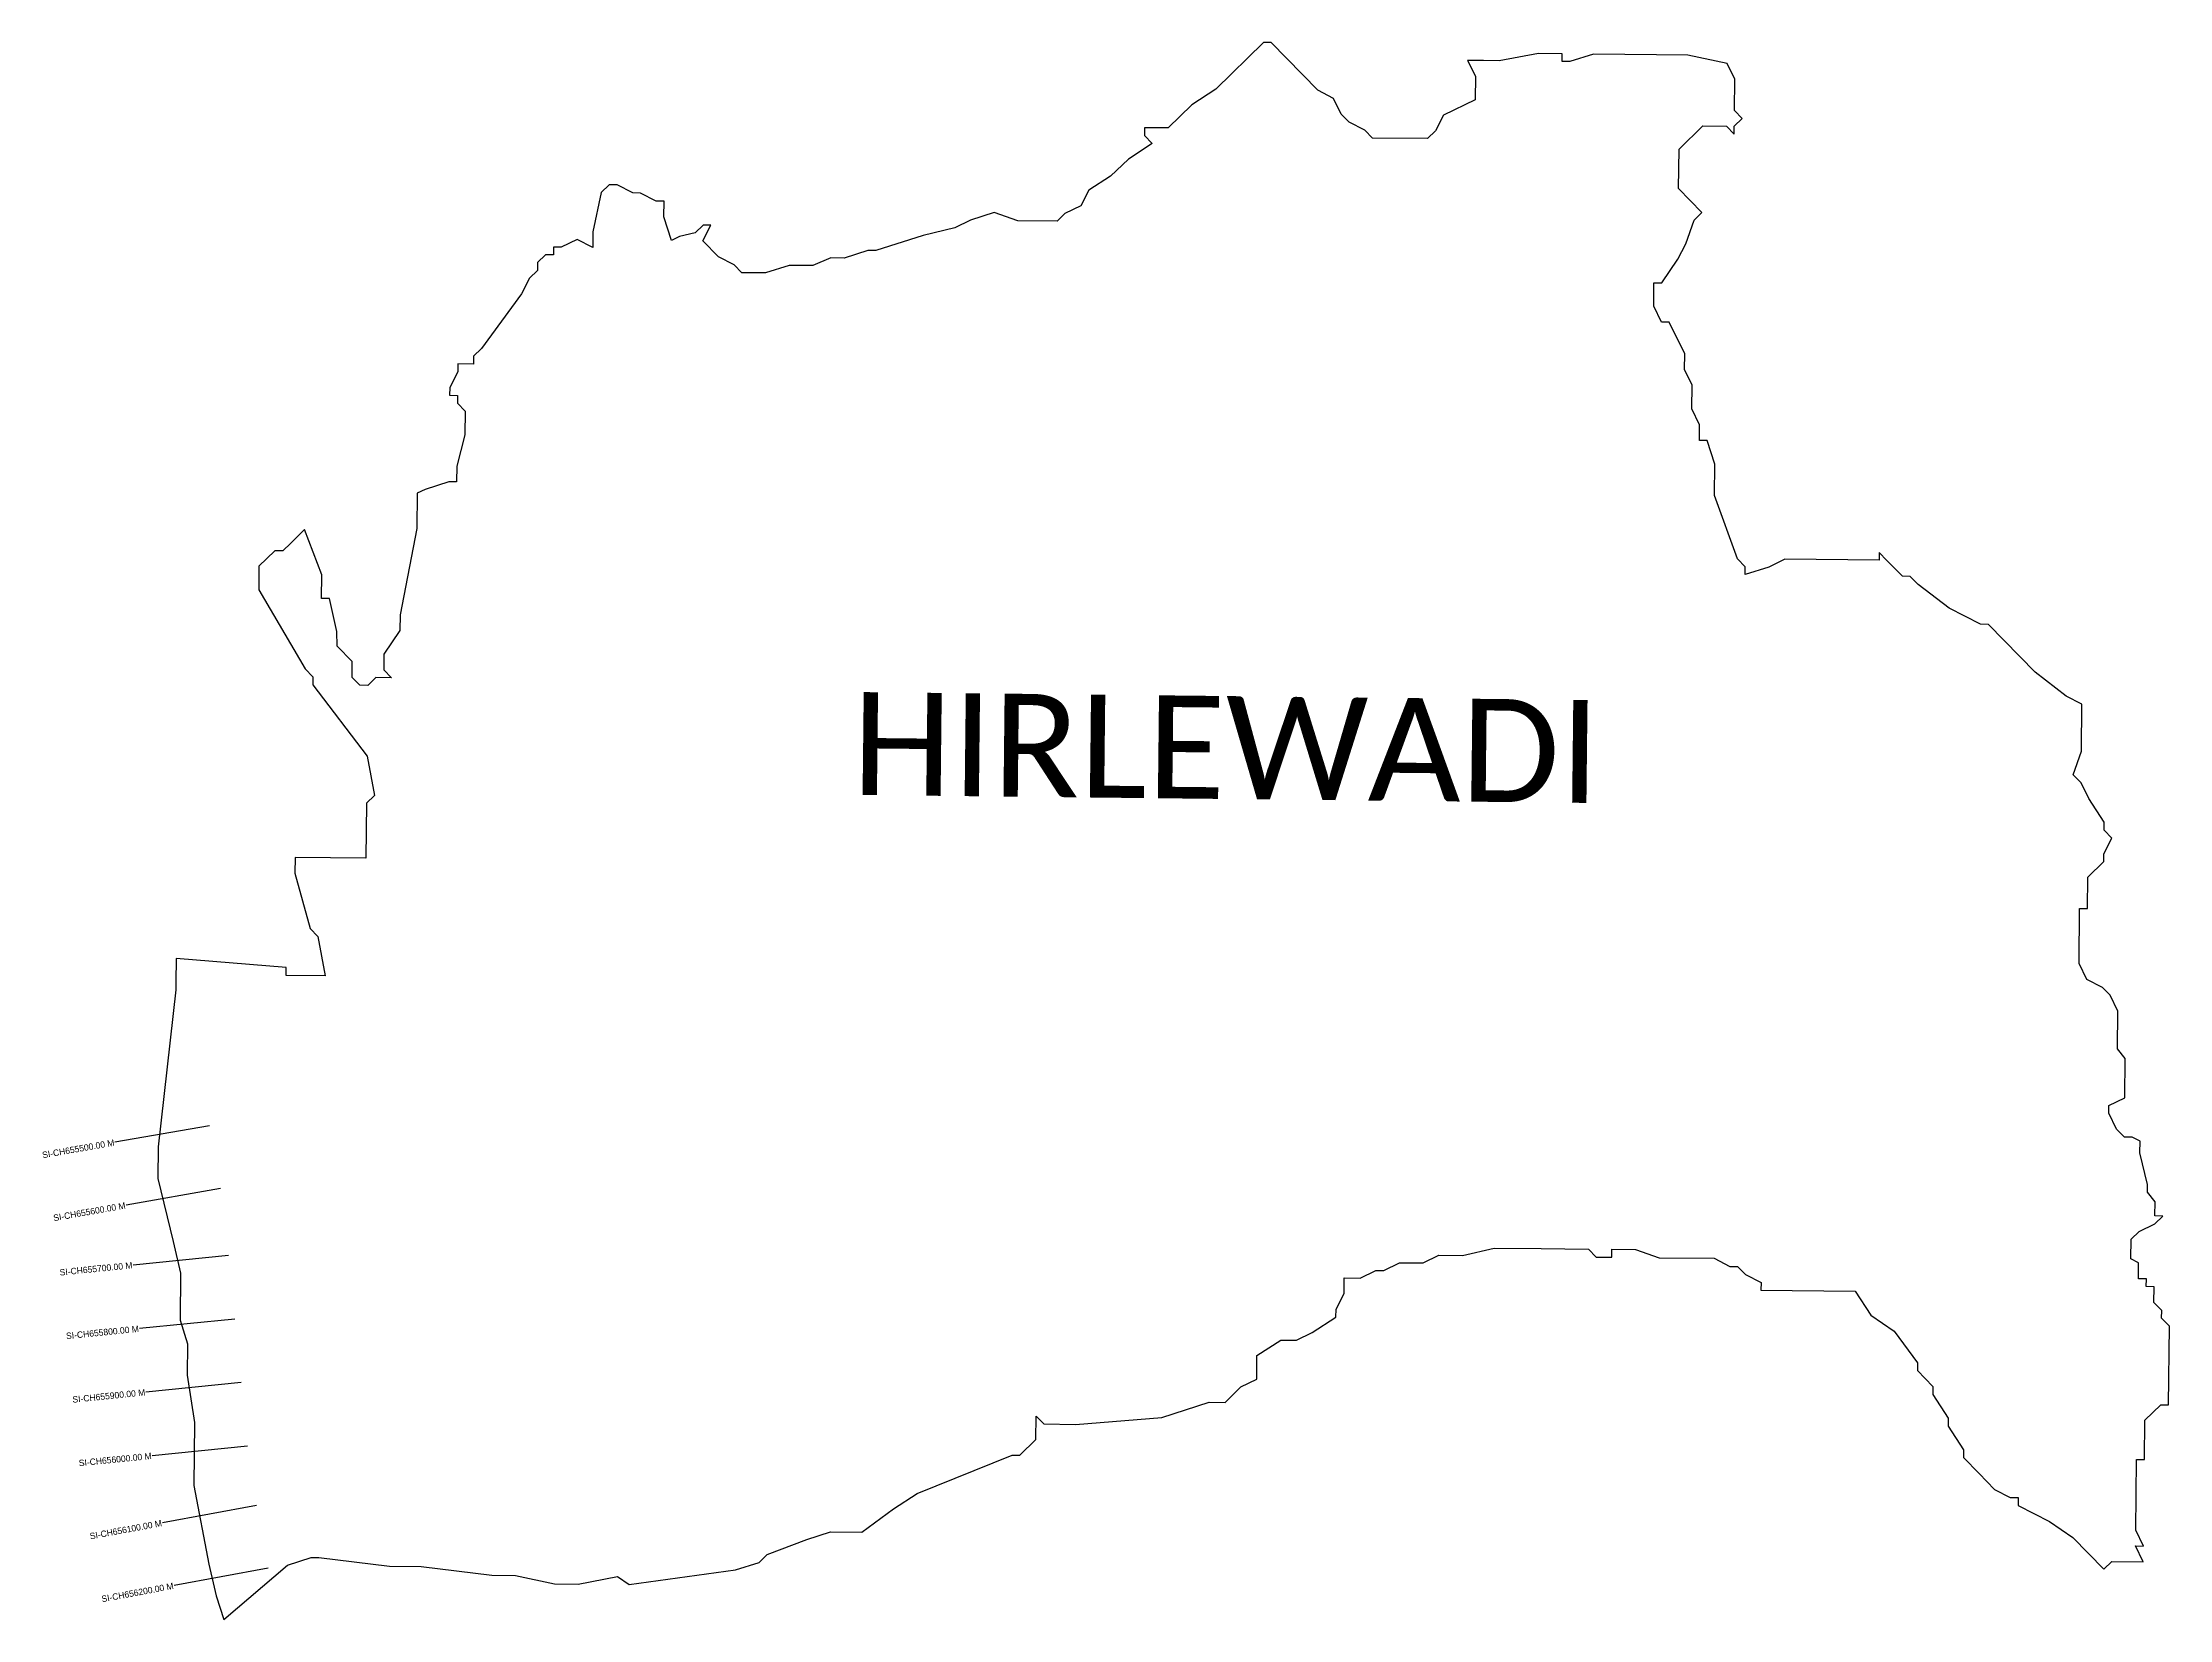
# Model space of a CAD drawing. Header units: metres. Extents: x 333181 to 336510, y 1789253 to 1791721.
import ezdxf
from ezdxf.enums import TextEntityAlignment as Align

# ---------------------------------------------------------------- set-up
doc = ezdxf.new("R2010")
doc.units = ezdxf.units.M
for name, color, linetype in [('CS', 134, 'Continuous'), ('CSMark', 6, 'Continuous'), ('VILLAGE BOUNDRY', 10, 'Continuous'), ('VILLAGE NAME', 250, 'Continuous')]:
    doc.layers.add(name, color=color, linetype=linetype)

msp = doc.modelspace()

# ---------------------------------------------------------------- linework, layer by layer
at = {"layer": 'CS'}
for p, q in [((333441.7, 1790025.5), (333293.9, 1789999.5)), ((333459, 1789927), (333311.3, 1789901)), ((333471.6, 1789822.3), (333322.3, 1789807.3)), ((333481.6, 1789722.8), (333332.3, 1789707.8)), ((333491.5, 1789623.3), (333342.3, 1789608.3)), ((333501.5, 1789523.7), (333352.3, 1789508.8)), ((333515.7, 1789431.2), (333368.2, 1789403.8)), ((333533.9, 1789332.9), (333386.4, 1789305.5))]:
    msp.add_line(p, q, dxfattribs=at)
at = {"layer": 'VILLAGE BOUNDRY', "flags": 128}
msp.add_lwpolyline([(336440.5, 1790130.9), (336428.4, 1790146.1), (336429, 1790204.9), (336417, 1790229.7), (336404.8, 1790242.1), (336380.3, 1790254.6), (336368.3, 1790279.4), (336369.2, 1790365.6), (336381.6, 1790365.4), (336382.1, 1790414.7), (336406.9, 1790439), (336407.1, 1790451.3), (336419.7, 1790475.8), (336407.5, 1790488.2), (336407.6, 1790500.5), (336383.4, 1790537.7), (336371.4, 1790562.5), (336359.2, 1790574.9), (336371.9, 1790611.7), (336372.7, 1790685.5), (336348.3, 1790698.1), (336299.4, 1790735.6), (336226.4, 1790810.2), (336214.1, 1790810.4), (336165.1, 1790835.5), (336116.3, 1790873), (336104.1, 1790885.4), (336091.8, 1790885.6), (336067.5, 1790910.4), (336055.3, 1790922.9), (336055.2, 1790910.6), (335907.5, 1790912.2), (335882.7, 1790900.1), (335845.7, 1790888.2), (335845.8, 1790900.5), (335833.6, 1790913), (335797.8, 1791011.9), (335798.3, 1791061.1), (335786.4, 1791098.1), (335774.1, 1791098.3), (335774.4, 1791122.9), (335762.3, 1791147.6), (335762.7, 1791184.6), (335750.7, 1791209.3), (335751, 1791233.9), (335726.9, 1791283.4), (335714.6, 1791283.6), (335702.5, 1791308.3), (335702.9, 1791345.2), (335715.2, 1791345.1), (335740.3, 1791381.8), (335752.9, 1791406.2), (335765.6, 1791443), (335778, 1791455.2), (335741.5, 1791492.5), (335742.2, 1791554.1), (335779.5, 1791590.6), (335816.4, 1791590.2), (335828.6, 1791577.7), (335828.7, 1791590), (335841.2, 1791602.2), (335829, 1791614.7), (335829.5, 1791663.9), (335817.5, 1791688.6), (335756.1, 1791701.6), (335608.4, 1791703.2), (335571.3, 1791691.3), (335559, 1791691.5), (335559.2, 1791703.7), (335522.3, 1791704.1), (335460.6, 1791692.5), (335436, 1791692.8), (335411.3, 1791693.1), (335423.4, 1791668.3), (335423, 1791631.4), (335373.5, 1791607.3), (335360.9, 1791582.8), (335348.5, 1791570.7), (335262.3, 1791571.6), (335250.2, 1791584.1), (335225.7, 1791596.6), (335213.5, 1791609), (335201.4, 1791633.8), (335177, 1791646.4), (335103.9, 1791721), (335091.6, 1791721.2), (335017, 1791648.2), (334979.8, 1791623.9), (334942.4, 1791587.4), (334930.1, 1791587.6), (334905.5, 1791587.8), (334905.4, 1791575.5), (334917.6, 1791563.1), (334880.4, 1791538.8), (334852, 1791512.2), (334818.3, 1791490.3), (334805.7, 1791465.8), (334781, 1791453.8), (334768.5, 1791441.6), (334707, 1791442.3), (334670.2, 1791455), (334633.2, 1791443.1), (334608.4, 1791431), (334559, 1791419.3), (334484.9, 1791395.5), (334472.6, 1791395.6), (334435.6, 1791383.7), (334414.5, 1791383.9), (334386.2, 1791371.9), (334349.3, 1791372.3), (334312.2, 1791360.4), (334275.3, 1791360.8), (334263.1, 1791373.3), (334238.7, 1791385.8), (334214.3, 1791410.7), (334226.9, 1791435.2), (334214.6, 1791435.3), (334202.1, 1791423.2), (334177.4, 1791417.3), (334165.1, 1791411.3), (334153.2, 1791448.3), (334153.4, 1791472.9), (334141.2, 1791473.1), (334116.7, 1791485.6), (334104.4, 1791485.8), (334079.9, 1791498.4), (334067.6, 1791498.5), (334055.1, 1791486.3), (334042.2, 1791424.9), (334041.9, 1791400.3), (334017.4, 1791412.9), (333992.6, 1791400.8), (333980.3, 1791401), (333980.2, 1791388.7), (333967.9, 1791388.8), (333955.5, 1791376.6), (333955.3, 1791364.3), (333942.9, 1791352.1), (333930.3, 1791327.7), (333867.8, 1791242.2), (333855.4, 1791230), (333855.2, 1791217.7), (333830.7, 1791218), (333830.5, 1791205.7), (333817.9, 1791181.2), (333817.8, 1791168.9), (333830.1, 1791168.8), (333830, 1791156.4), (333842.1, 1791144), (333841.7, 1791107.1), (333828.9, 1791058), (333828.6, 1791033.4), (333816.3, 1791033.5), (333779.3, 1791021.6), (333766.9, 1791015.6), (333766.3, 1790960.2), (333740.2, 1790825.1), (333739.9, 1790800.5), (333714.9, 1790763.8), (333714.6, 1790739.2), (333726.8, 1790726.8), (333702.2, 1790727), (333689.7, 1790714.9), (333677.4, 1790715), (333665.3, 1790727.4), (333665.5, 1790752), (333642, 1790776.1), (333641.4, 1790799.3), (333629.7, 1790850.9), (333617.4, 1790851), (333617.8, 1790888), (333590.4, 1790958.6), (333581.5, 1790949.9), (333569.1, 1790937.7), (333556.6, 1790925.5), (333544.3, 1790925.7), (333519.4, 1790901.4), (333519, 1790864.4), (333591.6, 1790740.5), (333603.7, 1790728.1), (333603.6, 1790715.8), (333688.5, 1790604.1), (333700.2, 1790542.4), (333687.7, 1790530.3), (333686.8, 1790444.1), (333576, 1790445.3), (333575.7, 1790420.7), (333599.4, 1790334.3), (333611.6, 1790321.8), (333623.2, 1790260.2), (333561.7, 1790260.8), (333561.8, 1790273.1), (333389.7, 1790287.3), (333389.3, 1790250.4), (333389.1, 1790238.1), (333361.8, 1789992.2), (333361.3, 1789943), (333384.8, 1789844.3), (333396.6, 1789794.9), (333395.8, 1789721), (333407.7, 1789684), (333407.1, 1789634.8), (333418.7, 1789560.8), (333417.6, 1789462.3), (333440.9, 1789339), (333452.6, 1789289.6), (333464.5, 1789252.6), (333563.9, 1789337.6), (333601, 1789349.5), (333613.3, 1789349.4), (333723.9, 1789335.9), (333773.1, 1789335.4), (333883.8, 1789321.9), (333920.7, 1789321.5), (333982.1, 1789308.5), (334019, 1789308), (334080.7, 1789319.7), (334099, 1789307.2), (334265.4, 1789330), (334302.5, 1789341.9), (334315, 1789354.1), (334376.7, 1789378), (334413.8, 1789389.9), (334463, 1789389.4), (334512.6, 1789425.8), (334549.8, 1789450), (334698.2, 1789509.9), (334710.5, 1789509.8), (334735.4, 1789534.1), (334735.8, 1789571), (334748, 1789558.6), (334797.2, 1789558), (334932.7, 1789568.9), (334969.8, 1789580.8), (335006.8, 1789592.7), (335031.5, 1789592.4), (335056.3, 1789616.8), (335081.1, 1789628.8), (335081.5, 1789665.7), (335118.7, 1789689.9), (335143.3, 1789689.7), (335168, 1789701.7), (335205.2, 1789725.9), (335205.4, 1789738.2), (335217.9, 1789762.7), (335218.2, 1789787.3), (335242.8, 1789787), (335267.6, 1789799.1), (335279.9, 1789798.9), (335304.6, 1789811), (335341.5, 1789810.6), (335366.3, 1789822.6), (335403.2, 1789822.2), (335452.6, 1789834), (335526.4, 1789833.2), (335600.3, 1789832.4), (335612.4, 1789819.9), (335637.1, 1789819.7), (335637.2, 1789832), (335674.1, 1789831.5), (335710.9, 1789818.9), (335797, 1789817.9), (335821.5, 1789805.3), (335833.9, 1789805.2), (335846, 1789792.7), (335870.5, 1789780.2), (335870.4, 1789767.9), (336018, 1789766.3), (336042.3, 1789729.1), (336078.9, 1789704.1), (336115.3, 1789654.4), (336115.2, 1789642.1), (336139.5, 1789617.2), (336139.4, 1789604.9), (336163.6, 1789567.7), (336163.4, 1789555.4), (336187.6, 1789518.2), (336187.5, 1789505.9), (336211.9, 1789481), (336236.2, 1789456.1), (336260.7, 1789443.6), (336273, 1789443.4), (336272.9, 1789431.2), (336321.8, 1789406), (336358.5, 1789381), (336407.2, 1789331.2), (336419.6, 1789343.4), (336468.9, 1789342.8), (336456.8, 1789367.6), (336469.1, 1789367.5), (336457.1, 1789392.2), (336458.3, 1789503), (336470.6, 1789502.8), (336471.3, 1789564.4), (336496.1, 1789588.7), (336508.5, 1789588.6), (336509.8, 1789711.7), (336497.6, 1789724.1), (336497.7, 1789736.4), (336485.6, 1789748.8), (336485.9, 1789773.5), (336473.6, 1789773.6), (336473.7, 1789785.9), (336461.4, 1789786), (336461.6, 1789810.7), (336449.4, 1789816.9), (336449.7, 1789847.7), (336462.2, 1789859.9), (336486.9, 1789871.9), (336499.4, 1789884.1), (336487.1, 1789884.2), (336487.3, 1789906.3), (336475.2, 1789921.3), (336475.3, 1789933.6), (336463.5, 1789982.9), (336463.7, 1790001.4), (336451.5, 1790007.7), (336439.2, 1790007.8), (336427, 1790020.3), (336415, 1790045), (336415.1, 1790057.3), (336439.8, 1790069.4)], close=True, dxfattribs=at)

# ---------------------------------------------------------------- texts
at = {"layer": 'CSMark'}
for s, rotation, p in [('SI-CH655500.00 M', 10.002, (333292.9, 1789999.3)), ('SI-CH655600.00 M', 10.002, (333310.3, 1789900.8)), ('SI-CH655700.00 M', 5.7249, (333321.3, 1789807.2)), ('SI-CH655800.00 M', 5.7249, (333331.3, 1789707.7)), ('SI-CH655900.00 M', 5.7249, (333341.3, 1789608.2)), ('SI-CH656000.00 M', 5.7249, (333351.3, 1789508.7)), ('SI-CH656100.00 M', 10.5223, (333367.2, 1789403.6)), ('SI-CH656200.00 M', 10.5223, (333385.5, 1789305.3))]:
    msp.add_text(s, height=10, rotation=rotation, dxfattribs=at).set_placement(p, align=Align.MIDDLE_RIGHT)
at = {"layer": 'VILLAGE NAME', "insert": (334448.8, 1790704.5), "char_height": 161.109, "attachment_point": 1, "rotation": 359.3742}
msp.add_mtext_dynamic_manual_height_columns('{\\fCalibri|b0|i0|c0|p34;HIRLEWADI}', width=1589.786, gutter_width=805.5, heights=[0], dxfattribs=at)

doc.saveas('drawing.dxf')
